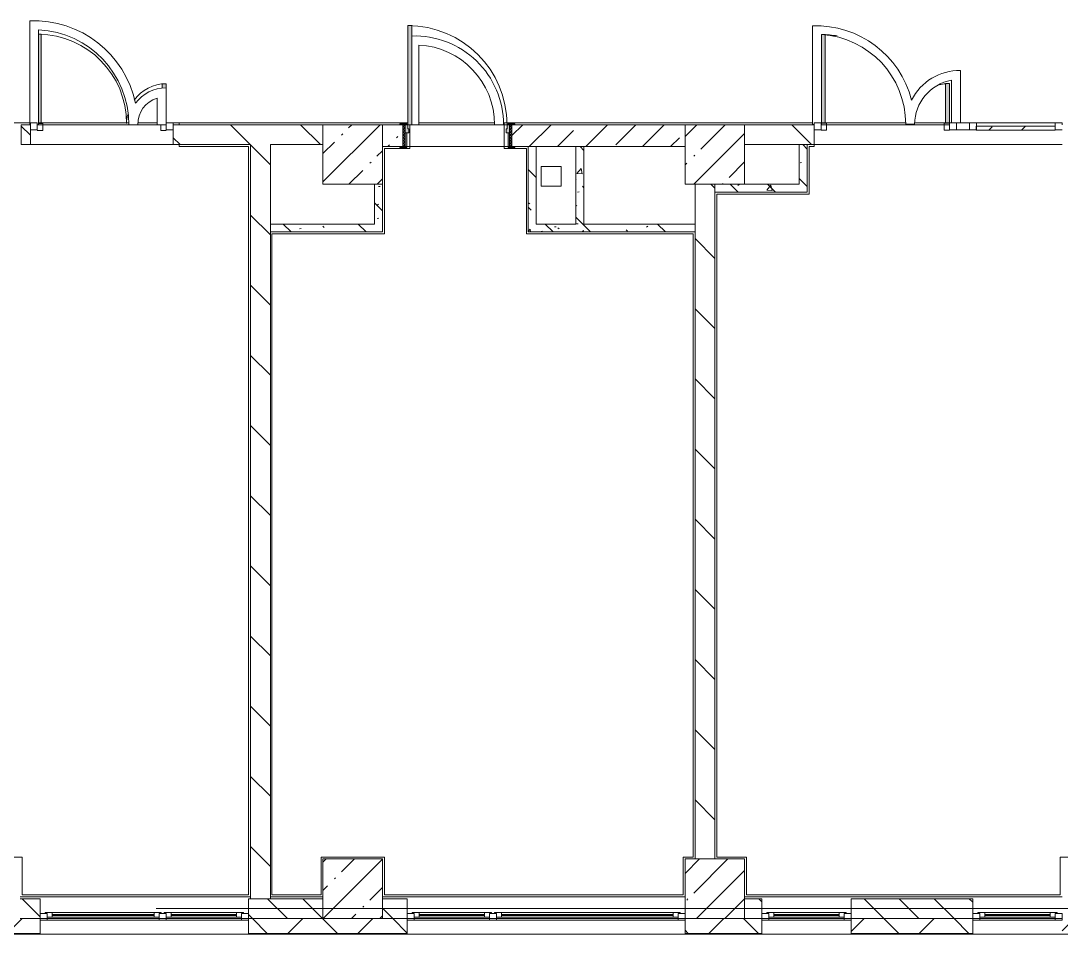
# Model space of a CAD drawing. Header units: millimetres. Extents: x -8624 to 200664, y -8553 to 29000.
# Drawn here: x 22515 to 33000, y -258 to 8948 of the extents above; entities that cross this region are included whole.
import ezdxf

# ---------------------------------------------------------------- set-up
doc = ezdxf.new("R2010")
doc.units = ezdxf.units.MM
doc.linetypes.add('Осевая', pattern=[15875, 3175, -2381.25, 7937.5, -2381.25])
for name, color, linetype, lineweight, true_color in [('A-DETL-GENF-2', 7, 'Continuous', 5, 0xaaaaaa), ('A-DOOR-2', 7, 'Continuous', 5, 0xe2e2e2), ('A-DOOR-3', 7, 'Continuous', 5, 0xaaaaaa), ('A-DOOR-FRAM-1', 7, 'Continuous', 5, 0xe2e2e2), ('A-DOOR-FRAM-3', 7, 'Continuous', 5, 0xaaaaaa), ('A-FLOR-2', 7, 'Continuous', 5, 0xaaaaaa), ('I-WALL-3', 7, 'Continuous', 5, 0x787878)]:
    doc.layers.add(name, color=color, linetype=linetype, lineweight=lineweight, true_color=true_color)
for name, color, linetype, lineweight in [('A-GLAZ', 7, 'Continuous', 5), ('A-GLAZ-CURT', 7, 'Continuous', 5), ('A-GLAZ-CWMG', 7, 'Continuous', 5), ('A-WALL', 7, 'Continuous', 5), ('A-WALL-1', 7, 'Continuous', 9), ('I-WALL', 7, 'Continuous', 5), ('S-COLS', 7, 'Continuous', 5), ('Оси', 7, 'Continuous', 9), ('Оси-2', 7, 'Осевая', 9)]:
    doc.layers.add(name, color=color, linetype=linetype, lineweight=lineweight)
pattern_1 = [(135, (0, 0), (-353.5534, -353.5534), [])]
pattern_2 = [(135, (0, 0), (-377.171, -377.171), [533.4, -88.9, 17.78, -88.9]), (135, (0, 376.94), (-377.171, -377.171), []), (50, (0, 0), (637.6445, -55.787), [66.675, -733.425]), (355, (0, 0), (-123.35, 668.699), [53.34, -586.74]), (100.451, (53.14, -4.65), (514.299, 612.908), [56.665, -623.315]), (46.184, (0, 177.8), (948.776, -147.15), [100.012, -1100.137]), (96.636, (79.1, 165.5), (830.91, 865.997), [84.998, -934.973]), (351.184, (0, 177.8), (830.918, 865.988), [80.01, -880.11]), (21, (88.9, 133.35), (530.651, -357.928), [66.675, -733.425]), (326, (88.9, 133.35), (216.308, 644.658), [53.34, -586.74]), (71.451, (133.1, 103.5), (746.96, 286.724), [56.665, -623.315]), (37.5, (0, 0), (10.8105, 295.9426), [16.764, -562.864, 16.764, -578.866, -588.962]), (37.5, (0, 0), (10.8105, 295.9426), [-1175.258, 16.764, -572.198]), (7.5, (0, 0), (233.869, 350.6318), [16.764, -322.834, 16.764, -549.529, -224.472]), (7.5, (0, 0), (233.869, 350.6318), [-905.891, 16.764, -207.708]), (327.5, (-198.25, 0), (474.5678, -20.0513), [16.764, -205.486, 16.764, -676.656, -920.115]), (327.5, (-198.25, 0), (474.5678, -20.0513), [-915.67, 16.764, -903.351]), (317.5, (-287.15, 0), (518.452, 88.9934), [16.764, -272.161, 16.764, -443.738, -653.415]), (317.5, (-287.15, 0), (518.452, 88.9934), [-749.427, 16.764, -636.651])]

# ---------------------------------------------------------------- blocks, each defined once
blk = doc.blocks.new('BSC_Колонна _Прямоугольная - 600х600-23286269-3_1_3_птичка копия 1')
at = {"layer": 'S-COLS'}
h = blk.add_hatch(dxfattribs=at)
h.set_pattern_fill('FP_1', color=256, style=0, pattern_type=2)
h.set_pattern_definition([(45, (-29509.74, -7600), (-285.123, 285.123), []), (45, (-29224.6, -7600), (-285.123, 285.123), [504.031, -100.806, 16.764, -84.042])])
h.paths.add_polyline_path([(-300, -300), (300, -300), (300, 300), (-300, 300)])
for p, q in [((300, 300), (-300, 300)), ((-300, 300), (-300, -300)), ((300, -300), (300, 300)), ((-300, -300), (300, -300))]:
    blk.add_line(p, q, dxfattribs=at)
blk = doc.blocks.new('BSC_Колонна _Прямоугольная - 600х600-V5-3_1_3_птичка копия 1')
at = {"layer": 'S-COLS'}
h = blk.add_hatch(dxfattribs=at)
h.set_pattern_fill('FP_7', color=256, style=0, pattern_type=2)
h.set_pattern_definition([(45, (-25860, -200), (-285.123, 285.123), []), (45, (-25574.88, -200), (-285.123, 285.123), [504.031, -100.806, 16.764, -84.042])])
h.paths.add_polyline_path([(-300, -300), (300, -300), (300, 300), (-300, 300), (-300, 226)])
for p, q in [((300, 300), (-300, 300)), ((-300, 300), (-300, -300)), ((300, -300), (300, 300)), ((-300, -300), (300, -300))]:
    blk.add_line(p, q, dxfattribs=at)
blk = doc.blocks.new('BSC_Колонна _Прямоугольная - 600х600-V6-3_1_3_птичка копия 1')
at = {"layer": 'S-COLS'}
h = blk.add_hatch(dxfattribs=at)
h.set_pattern_fill('FP_8', color=256, style=0, pattern_type=2)
h.set_pattern_definition([(45, (-29509.74, -200), (-285.123, 285.123), []), (45, (-29224.6, -200), (-285.123, 285.123), [504.031, -100.806, 16.764, -84.042])])
h.paths.add_polyline_path([(-300, -300), (300, -300), (300, 300), (-300, 300), (-300, 226)])
for p, q in [((300, 300), (-300, 300)), ((-300, 300), (-300, -300)), ((300, -300), (300, 300)), ((-300, -300), (300, -300))]:
    blk.add_line(p, q, dxfattribs=at)
blk = doc.blocks.new('BSC_Колонна _Прямоугольная - 600х600-V17-3_1_3_птичка копия 1')
at = {"layer": 'S-COLS'}
h = blk.add_hatch(dxfattribs=at)
h.set_pattern_fill('FP_20', color=256, style=0, pattern_type=2)
h.set_pattern_definition([(45, (-25860, -7600), (-285.123, 285.123), []), (45, (-25574.88, -7600), (-285.123, 285.123), [504.031, -100.806, 16.764, -84.042])])
h.paths.add_polyline_path([(-300, -300), (300, -300), (300, 300), (-300, 300)])
for p, q in [((300, 300), (-300, 300)), ((-300, 300), (-300, -300)), ((300, -300), (300, 300)), ((-300, -300), (300, -300))]:
    blk.add_line(p, q, dxfattribs=at)
blk = doc.blocks.new('120_Окно_СКБ_2Ст - 120_Окно_СКБ_2Ст 2100х2500 _мал створка СЛЕВА_-V21-3_1_3_птичка копия 1')
at = {"layer": 'A-GLAZ'}
for p, q in [((-1050, -127), (-1050, -57)), ((-1050, -57), (-980, -57)), ((1050, -57), (-1050, -57)), ((-980, -57), (-980, -127)), ((-220, -87), (-980, -87)), ((-980, -87), (-980, -127)), ((-930, -137), (-930, -87)), ((-270, -137), (-270, -87)), ((-220, -127), (-220, -57)), ((-220, -57), (-150, -57)), ((-220, -127), (-220, -87)), ((-150, -57), (-150, -127)), ((980, -87), (-150, -87)), ((-150, -87), (-150, -127)), ((-100, -137), (-100, -87)), ((930, -137), (930, -87)), ((980, -127), (980, -57)), ((980, -57), (1050, -57)), ((980, -127), (980, -87)), ((1050, -57), (1050, -127)), ((-980, -127), (-1050, -127)), ((-1050, -127), (-1000, -127)), ((-980, -127), (-1000, -127)), ((-1000, -127), (-1000, -137)), ((-1000, -137), (-200, -137)), ((-200, -137), (-1000, -137)), ((-930, -107), (-270, -107)), ((-270, -117), (-930, -117)), ((-150, -127), (-220, -127)), ((-200, -127), (-220, -127)), ((-200, -127), (-170, -127)), ((-200, -137), (-200, -127)), ((-150, -127), (-170, -127)), ((-170, -127), (-170, -137)), ((-170, -137), (1000, -137)), ((1000, -137), (-170, -137)), ((-100, -107), (930, -107)), ((930, -117), (-100, -117)), ((1050, -127), (980, -127)), ((1000, -127), (980, -127)), ((1000, -127), (1050, -127)), ((1000, -137), (1000, -127))]:
    blk.add_line(p, q, dxfattribs=at)
blk = doc.blocks.new('120_Окно_СКБ_1Ст - 120_Окно_СКБ_1Ст 900х2500_h_-22445987-3_1_3_птичка копия 1')
at = {"layer": 'A-GLAZ'}
for p, q in [((-450, -127), (-450, -57)), ((-450, -57), (-380, -57)), ((450, -57), (-450, -57)), ((-380, -57), (-380, -127)), ((380, -87), (-380, -87)), ((-380, -87), (-380, -127)), ((-330, -137), (-330, -87)), ((330, -137), (330, -87)), ((380, -127), (380, -57)), ((380, -57), (450, -57)), ((380, -127), (380, -87)), ((450, -57), (450, -127)), ((-380, -127), (-450, -127)), ((-450, -127), (-400, -127)), ((-380, -127), (-400, -127)), ((-400, -127), (-400, -137)), ((-400, -137), (400, -137)), ((400, -137), (-400, -137)), ((-330, -107), (330, -107)), ((330, -117), (-330, -117)), ((450, -127), (380, -127)), ((400, -127), (380, -127)), ((400, -127), (450, -127)), ((400, -137), (400, -127))]:
    blk.add_line(p, q, dxfattribs=at)
blk = doc.blocks.new('120_Окно_СКБ_2Ст - 120_Окно_СКБ_2Ст 2800х2500_створка_-22445922-3_1_3_птичка копия 1')
at = {"layer": 'A-GLAZ'}
for p, q in [((-1400, -127), (-1400, -57)), ((-1400, -57), (-1330, -57)), ((1400, -57), (-1400, -57)), ((-1330, -57), (-1330, -127)), ((500, -87), (-1330, -87)), ((-1330, -87), (-1330, -127)), ((-1280, -137), (-1280, -87)), ((450, -137), (450, -87)), ((500, -127), (500, -57)), ((500, -57), (570, -57)), ((500, -127), (500, -87)), ((570, -57), (570, -127)), ((1330, -87), (570, -87)), ((570, -87), (570, -127)), ((620, -137), (620, -87)), ((1280, -137), (1280, -87)), ((1330, -127), (1330, -57)), ((1330, -57), (1400, -57)), ((1330, -127), (1330, -87)), ((1400, -57), (1400, -127)), ((-1330, -127), (-1400, -127)), ((-1400, -127), (-1350, -127)), ((-1330, -127), (-1350, -127)), ((-1350, -127), (-1350, -137)), ((-1350, -137), (520, -137)), ((520, -137), (-1350, -137)), ((-1280, -107), (450, -107)), ((450, -117), (-1280, -117)), ((570, -127), (500, -127)), ((520, -127), (500, -127)), ((520, -127), (550, -127)), ((520, -137), (520, -127)), ((570, -127), (550, -127)), ((550, -127), (550, -137)), ((550, -137), (1350, -137)), ((1350, -137), (550, -137)), ((620, -107), (1280, -107)), ((1280, -117), (620, -117)), ((1400, -127), (1330, -127)), ((1350, -127), (1330, -127)), ((1350, -127), (1400, -127)), ((1350, -137), (1350, -127))]:
    blk.add_line(p, q, dxfattribs=at)
blk = doc.blocks.new('110_Дверь_СКБ_1Ст_Внутренняя1 - Д-4_п__1100x2100h_административные помещения-32218723-3_1_3_птичка копия 1')
at = {"layer": 'A-DOOR-2'}
h = blk.add_hatch(color=256, dxfattribs=at)
h.paths.add_polyline_path([(502.5, 30), (537.5, 30), (537.5, 110), (512.5, 110), (512.5, 70), (502.5, 70), (502.5, 37.8)])
h.paths.add_polyline_path([(-512.5, 30), (-477.5, 30), (-477.5, 70), (-487.5, 70), (-487.5, 110), (-512.5, 110)])
at = {"layer": 'A-DOOR-3'}
h = blk.add_hatch(dxfattribs=at)
h.set_pattern_fill('FP_47', color=256, style=0, pattern_type=2)
h.set_pattern_definition([(135, (1751.41, 174.685), (-14.14214, -14.14214), []), (225, (1751.41, 174.685), (14.14214, -14.14214), [])])
h.paths.add_polyline_path([(562.5, -110), (562.5, 110), (537.5, 110), (537.5, -110)])
at = {"layer": 'A-DOOR-FRAM-1'}
for points in [[(-447.5, 110), (-447.5, 1110), (-487.5, 1110), (-487.5, 110)], [(-497.5, 110), (-497.5, 118), (-567.5, 118), (-567.5, 110)], [(592.5, 110), (592.5, 118), (522.5, 118), (522.5, 110)], [(-497.5, -110), (-497.5, 30), (-512.5, 30), (-512.5, -110)], [(537.5, -110), (537.5, 30), (522.5, 30), (522.5, -110)], [(-497.5, -118), (-497.5, -110), (-567.5, -110), (-567.5, -118)], [(592.5, -118), (592.5, -110), (522.5, -110), (522.5, -118)]]:
    blk.add_hatch(color=256, dxfattribs=at).paths.add_polyline_path(points)
at = {"layer": 'A-DOOR-FRAM-3'}
h = blk.add_hatch(dxfattribs=at)
h.set_pattern_fill('FP_48', color=256, style=0, pattern_type=2)
h.set_pattern_definition([(45, (-371.384, 174.685), (-14.1421, 14.1421), []), (135, (-371.384, 174.685), (-14.1421, -14.1421), [])])
h.paths.add_polyline_path([(-512.5, -110), (-512.5, 110), (-537.5, 110), (-537.5, -110)])
at = {"layer": 'A-DOOR-3'}
for p, q in [((-487.5, 1110), (-487.5, 110)), ((-447.5, 1110), (-487.5, 1110)), ((-447.5, 110), (-447.5, 1110)), ((-487.5, 110), (-447.5, 110))]:
    blk.add_line(p, q, dxfattribs=at)
blk.add_arc((-487.5, 110), 1000, 360, 90, dxfattribs=at)
at = {"layer": 'A-DOOR-FRAM-3'}
for p, q in [((-497.5, 118), (-567.5, 118)), ((-567.5, 118), (-567.5, 110)), ((-567.5, 110), (-497.5, 110)), ((-512.5, 110), (-537.5, 110)), ((-537.5, 110), (-537.5, -110)), ((-487.5, 110), (-512.5, 110)), ((-512.5, 110), (-512.5, 30)), ((-512.5, -110), (-512.5, 110)), ((-497.5, 110), (-512.5, 110)), ((-512.5, 110), (-512.5, 109)), ((-512.5, 109), (-497.5, 109)), ((-497.5, 110), (-497.5, 118)), ((-497.5, 109), (-497.5, 110)), ((-487.5, 70), (-487.5, 110)), ((512.5, 110), (512.5, 70)), ((537.5, 110), (512.5, 110)), ((592.5, 118), (522.5, 118)), ((522.5, 118), (522.5, 110)), ((537.5, 110), (522.5, 110)), ((522.5, 110), (522.5, 109)), ((522.5, 110), (592.5, 110)), ((522.5, 109), (537.5, 109)), ((537.5, 30), (537.5, 110)), ((562.5, 110), (537.5, 110)), ((537.5, 110), (537.5, -110)), ((537.5, 109), (537.5, 110)), ((562.5, -110), (562.5, 110)), ((592.5, 110), (592.5, 118)), ((-512.5, 30), (-477.5, 30)), ((-497.5, 30), (-512.5, 30)), ((-512.5, 30), (-512.5, -110)), ((-497.5, -110), (-497.5, 30)), ((-477.5, 70), (-487.5, 70)), ((-477.5, 30), (-477.5, 70)), ((512.5, 70), (502.5, 70)), ((502.5, 70), (502.5, 30)), ((502.5, 30), (537.5, 30)), ((537.5, 30), (522.5, 30)), ((522.5, 30), (522.5, -110)), ((537.5, -110), (537.5, 30)), ((-497.5, -110), (-567.5, -110)), ((-567.5, -110), (-567.5, -118)), ((-567.5, -118), (-497.5, -118)), ((-537.5, -110), (-512.5, -110)), ((-512.5, -110), (-497.5, -110)), ((-497.5, -118), (-497.5, -110)), ((522.5, -110), (537.5, -110)), ((592.5, -110), (522.5, -110)), ((522.5, -110), (522.5, -118)), ((522.5, -118), (592.5, -118)), ((537.5, -110), (562.5, -110)), ((592.5, -118), (592.5, -110))]:
    blk.add_line(p, q, dxfattribs=at)
blk = doc.blocks.new('Прямоугольный импост - 50 x 70 мм-31700031-3_1_3_птичка копия 1')
at = {"layer": 'A-GLAZ-CWMG'}
for p, q in [((-70, 35), (0, 35)), ((-70, -35), (-70, 35)), ((0, -35), (-70, -35)), ((0, -15), (0, -35))]:
    blk.add_line(p, q, dxfattribs=at)
blk = doc.blocks.new('Дверь_Витражная_остекление_ - ДВН_ДАО_Главный вход_1200 в свету-31742133-3_1_3_птичка копия 1')
at = {"layer": 'A-DOOR-2'}
for points in [[(-607, 30), (-607, 920), (-643, 925), (-643, 30), (-621, 30)], [(647, 30), (647, 430), (607, 430), (607, 30)]]:
    blk.add_hatch(color=256, dxfattribs=at).paths.add_polyline_path(points)
at = {"layer": 'A-DETL-GENF-2'}
for p, q in [((-607, 30), (-607, 920)), ((647, 430), (607, 430)), ((607, 430), (607, 30)), ((647, 35), (647, 430)), ((-643, 30), (-607, 30)), ((-592, 30), (-643, 30)), ((-592, -40), (-592, 30)), ((592, -40), (592, 30)), ((592, 30), (647, 30)), ((607, 30), (647, 30)), ((-647, -40), (-592, -40)), ((647, -40), (592, -40))]:
    blk.add_line(p, q, dxfattribs=at)
at = {"layer": 'A-DOOR-3'}
blk.add_line((647, 430), (647, 35), dxfattribs=at)
for centre, radius, start, end in [((-647, 30), 895, 79.5087, 89.7197), ((647, 30), 400, 90, 110.0384)]:
    blk.add_arc(centre, radius, start, end, dxfattribs=at)
blk = doc.blocks.new('Системная панель - Стемалит - 40мм-32257327-3_1_3_птичка копия 1')
at = {"layer": 'A-GLAZ-CURT'}
for p, q in [((65, 35), (-65, 35)), ((-65, 35), (-65, -35)), ((65, -35), (65, 35)), ((-65, -35), (65, -35))]:
    blk.add_line(p, q, dxfattribs=at)
blk = doc.blocks.new('Прямоугольный импост - 50 x 70 мм-31687886-3_1_3_птичка копия 1')
at = {"layer": 'A-GLAZ-CWMG'}
for p, q in [((-35, 35), (35, 35)), ((-35, -35), (-35, 35)), ((35, 35), (35, -35)), ((35, -35), (-35, -35))]:
    blk.add_line(p, q, dxfattribs=at)
blk = doc.blocks.new('Прямоугольный импост - 50 x 70 мм-31701779-3_1_3_птичка копия 1')
at = {"layer": 'A-GLAZ-CWMG'}
for p, q in [((0, 35), (-70, 35)), ((-70, 35), (-70, -35)), ((0, -35), (0, 35)), ((-70, -35), (0, -35))]:
    blk.add_line(p, q, dxfattribs=at)
blk = doc.blocks.new('Системная панель - Стекло - 40мм-32257331-3_1_3_птичка копия 1')
at = {"layer": 'A-GLAZ-CURT'}
h = blk.add_hatch(dxfattribs=at)
h.set_pattern_fill('FP_113', color=256, style=0, pattern_type=2)
h.set_pattern_definition([(45, (-33042.5, -7385), (-1414.21, 1414.21), [1000, -3000]), (45, (-34042.5, -7885), (-1414.21, 1414.21), [3000, -1000]), (45, (-32042.5, -8385), (-1414.21, 1414.21), [1000, -3000])])
h.paths.add_polyline_path([(398, -40), (398, 0), (-398, 0), (-398, -40), (-126, -40)])
for p, q in [((398, 0), (-398, 0)), ((-398, 0), (-398, -40)), ((398, -40), (398, 0)), ((-398, -40), (398, -40))]:
    blk.add_line(p, q, dxfattribs=at)
blk = doc.blocks.new('Прямоугольный импост - 50 x 70 мм-31702100-3_1_3_птичка копия 1')
at = {"layer": 'A-GLAZ-CWMG'}
for p, q in [((-35, 35), (35, 35)), ((-35, -35), (-35, 35)), ((35, 35), (35, -35)), ((35, -35), (-35, -35))]:
    blk.add_line(p, q, dxfattribs=at)
blk = doc.blocks.new('Прямоугольный импост - 50 x 70 мм-31720914-3_1_3_птичка копия 1')
at = {"layer": 'A-GLAZ-CWMG'}
blk.add_line((32940, 7920), (32145, 7920), dxfattribs=at)
blk = doc.blocks.new('Прямоугольный импост - 50 x 70 мм-31927764-3_1_3_птичка копия 1')
at = {"layer": 'A-GLAZ-CWMG'}
for p, q in [((-70, 35), (0, 35)), ((-70, -35), (-70, 35)), ((0, 35), (0, -35)), ((0, -35), (-70, -35))]:
    blk.add_line(p, q, dxfattribs=at)
blk = doc.blocks.new('Дверь_Витражная_остекление_ - ДВН_ДАО_Главный вход_1200 в свету Д-22 _п_-V162-3_1_3_птичка копия 1')
at = {"layer": 'A-DOOR-2'}
for points in [[(-636, 30), (-610, 30), (-610, 930), (-636, 930), (-636, 513)], [(648, 30), (650, 35), (648, 430), (610, 430), (610, 386), (648, 388), (648, 35)]]:
    blk.add_hatch(color=256, dxfattribs=at).paths.add_polyline_path(points)
at = {"layer": 'A-DETL-GENF-2'}
for p, q in [((-610, 930), (-636, 930)), ((-610, 30), (-610, 930)), ((650, 430), (610, 430)), ((610, 430), (610, 386)), ((650, 35), (650, 430)), ((-636, 30), (-610, 30)), ((-595, 30), (-636, 30)), ((-595, -40), (-595, 30)), ((595, -40), (595, 16)), ((-650, -40), (-595, -40)), ((650, -40), (595, -40))]:
    blk.add_line(p, q, dxfattribs=at)
at = {"layer": 'A-DOOR-3'}
blk.add_line((650, 430), (650, 35), dxfattribs=at)
for centre, radius, start, end in [((-650, 30), 900, 360, 89.1007), ((650, 30), 400, 90, 144.0144), ((650, 30), 400, 167.5043, 180)]:
    blk.add_arc(centre, radius, start, end, dxfattribs=at)

msp = doc.modelspace()

# ---------------------------------------------------------------- hatches: boundary and pattern name
at = {"layer": 'A-WALL'}
h = msp.add_hatch(dxfattribs=at)
h.set_pattern_fill('FP_25', color=256, style=0, pattern_type=2)
h.set_pattern_definition([(135, (0, 0), (-176.7767, -176.7767), [])])
h.paths.add_polyline_path([(65160, -100), (65410, -100), (65410, 100), (65160, 100)])
h.paths.add_polyline_path([(54760, -100), (55510, -100), (55510, 100), (54760, 100)])
h.paths.add_polyline_path([(64192.8, -100), (64260, -100), (64260, 100), (63710, 100), (63710, -100)])
h.paths.add_polyline_path([(56910, -100), (57810, -100), (57810, 100), (56910, 100), (56910, -52.2)])
h.paths.add_polyline_path([(61410, -100), (61610, -100), (61610, 100), (61410, 100), (61410, 42.9)])
h.paths.add_polyline_path([(44310, -100), (44310, 100), (43410, 100), (43410, -100)])
h.paths.add_polyline_path([(48160, -100), (48160, 100), (47910, 100), (47910, -100)])
h.paths.add_polyline_path([(51010, -100), (51010, 100), (50260, 100), (50260, -100)])
h.paths.add_polyline_path([(42660, -100), (42910, -100), (42910, 100), (42660, 100)])
h.paths.add_polyline_path([(52410, -100), (52660, -100), (52660, 100), (52410, 100), (52410, 33.3)])
h.paths.add_polyline_path([(41760, -100), (41760, 100), (41140, 100), (41140, -100), (41243.1, -100)])
h.paths.add_polyline_path([(29982.8, -100), (29982.8, 100), (29809.7, 100), (29809.7, -100)])
h.paths.add_polyline_path([(38540, -100), (38540, 100), (38490, 100), (38490, -100)])
h.paths.add_polyline_path([(30882.8, -100), (32110, -100), (32110, 100), (30882.8, 100)])
h.paths.add_polyline_path([(37990, -100), (37990, 100), (37423, 100), (37423, -100), (37712.4, -100)])
h.paths.add_polyline_path([(33610, -100), (33870, -100), (33870, 100), (33610, 100), (33610, 39.5)])
h.paths.add_polyline_path([(36388.3, -100), (36523, -100), (36523, 100), (35970, 100), (35970, -100)])
h.paths.add_polyline_path([(26409.7, -100), (26409.7, 100), (26160, 100), (26160, -100)])
h.paths.add_polyline_path([(25560, -100), (25560, 100), (24810, 100), (24810, -100), (25354.8, -100)])
h.paths.add_polyline_path([(22710, -100), (22710, 100), (22510, 100), (22510, -100)])
h.paths.add_polyline_path([(21910, -100), (21910, 100), (21610, 100), (21610, -100), (21824.1, -100)])
h.paths.add_polyline_path([(15610, -100), (15610, 100), (14860, 100), (14860, -100)])
h.paths.add_polyline_path([(16510, -100), (17260, -100), (17260, 100), (16510, 100)])
h.paths.add_polyline_path([(19360, -100), (20710, -100), (20710, 100), (19360, 100)])
h.paths.add_polyline_path([(12160, -100), (12160, 100), (12010, 100), (12010, -100), (12114.6, -100)])
h.paths.add_polyline_path([(11110, -100), (11110, 100), (10359.7, 100), (10359.7, -100)])
h.paths.add_polyline_path([(6830, -100), (7660, -100), (7660, 100), (6830, 100)])
h = msp.add_hatch(dxfattribs=at)
h.set_pattern_fill('FP_27', color=256, style=0, pattern_type=2)
h.set_pattern_definition([(45, (0, 0), (-353.5534, 353.5534), []), (135, (0, 0), (-353.5534, -353.5534), [])])
h.paths.add_polyline_path([(56410, -250), (56627.1, -250), (56627.1, -100), (56410, -100), (56410, -143.1)])
h.paths.add_polyline_path([(55510, -250), (55510, -100), (54760, -100), (54760, -250), (55366, -250)])
h.paths.add_polyline_path([(43410, -250), (44310, -250), (44310, -100), (42660, -100), (42660, -250), (43008.4, -250)])
h.paths.add_polyline_path([(47410, -250), (48160, -250), (48160, -100), (47410, -100)])
h.paths.add_polyline_path([(41243.1, -250), (41760, -250), (41760, -100), (41140, -100), (41140, -250)])
h.paths.add_polyline_path([(50260, -250), (51010, -250), (51010, -100), (50260, -100)])
h.paths.add_polyline_path([(52660, -250), (52660, -100), (51910, -100), (51910, -250)])
h.paths.add_polyline_path([(37712.4, -250), (39040, -250), (39040, -100), (37423, -100), (37423, -250)])
h.paths.add_polyline_path([(36523, -250), (36523, -100), (35970, -100), (35970, -250)])
h.paths.add_polyline_path([(31533.6, -250), (32110, -250), (32110, -100), (30882.8, -100), (30882.8, -250)])
h.paths.add_polyline_path([(33870, -250), (33870, -100), (33010, -100), (33010, -250), (33299, -250)])
h.paths.add_polyline_path([(29768.2, -250), (29982.8, -250), (29982.8, -100), (29209.7, -100), (29209.7, -250)])
h.paths.add_polyline_path([(26160, -250), (26409.7, -250), (26409.7, -100), (24810, -100), (24810, -250), (25560, -250)])
h.paths.add_polyline_path([(22510, -250), (22710, -250), (22710, -100), (21610, -100), (21610, -250), (21910, -250)])
h.paths.add_polyline_path([(20710, -250), (20710, -100), (19360, -100), (19360, -250), (20058.7, -250)])
h.paths.add_polyline_path([(14860, -250), (15610, -250), (15610, -100), (14860, -100)])
h.paths.add_polyline_path([(16510, -250), (17260, -250), (17260, -100), (16510, -100)])
h.paths.add_polyline_path([(6830, -250), (8259.7, -250), (8259.7, -100), (6830, -100)])
h.paths.add_polyline_path([(11110, -250), (11110, -100), (10359.7, -100), (10359.7, -250)])
h.paths.add_polyline_path([(12010, -250), (12760, -250), (12760, -100), (12010, -100)])
h.paths.add_polyline_path([(2405.1, -250), (3730, -250), (3729.1, -100), (-260, -100), (-260, -250), (639.8, -250)])
at = {"layer": 'I-WALL'}
h = msp.add_hatch(dxfattribs=at)
h.set_pattern_fill('FP_26', color=256, style=0, pattern_type=2)
h.set_pattern_definition(pattern_1)
h.paths.add_polyline_path([(24472.1, 7700), (25560, 7700), (25560, 7900), (24051, 7900), (24051, 7700)])
h.paths.add_polyline_path([(22611, 7700), (22611, 7900), (22520, 7900), (22520, 7700)])
h = msp.add_hatch(dxfattribs=at)
h.set_pattern_fill('FP_23', color=256, style=0, pattern_type=2)
h.set_pattern_definition([(45, (0, 0), (-285.123, 285.123), []), (45, (285.12, 0), (-285.123, 285.123), [504.031, -100.806, 16.764, -84.042])])
h.paths.add_polyline_path([(28189.7, 7680), (29209.7, 7680), (29209.7, 7900), (27465, 7900), (27465, 7680), (28109.7, 7680)])
h.paths.add_polyline_path([(26365, 7680), (26365, 7900), (26160, 7900), (26160, 7680), (26335, 7680)])
h = msp.add_hatch(dxfattribs=at)
h.set_pattern_fill('FP_26', color=256, style=0, pattern_type=2)
h.set_pattern_definition(pattern_1)
h.paths.add_polyline_path([(42130, 7700), (42910, 7700), (42910, 7900), (42130, 7900)])
h.paths.add_polyline_path([(33610, 7700), (37990, 7700), (37990, 7900), (36010, 7900), (36010, 7830), (34810, 7830), (34810, 7900), (33610, 7900), (33610, 7871.4)])
h.paths.add_polyline_path([(39477.7, 7700), (39630, 7700), (39630, 7900), (39040, 7900), (39040, 7700)])
h.paths.add_polyline_path([(38540, 7700), (38540, 7900), (38490, 7900), (38490, 7700)])
h.paths.add_polyline_path([(30359.7, 7700), (30510, 7700), (30510, 7900), (29809.7, 7900), (29809.7, 7700)])
h = msp.add_hatch(dxfattribs=at)
h.set_pattern_fill('FP_26', color=256, style=0, pattern_type=2)
h.set_pattern_definition(pattern_1)
h.paths.add_polyline_path([(25030.7, 100), (25030.7, 7700), (24830.7, 7700), (24830.7, 100)])
h = msp.add_hatch(dxfattribs=at)
h.set_pattern_fill('FP_26', color=256, style=0, pattern_type=2)
h.set_pattern_definition(pattern_1)
h.paths.add_polyline_path([(29507.6, 500), (29510.7, 500), (29510.7, 7300), (29310.7, 7300), (29310.7, 500)])
at = {"layer": 'I-WALL-3'}
h = msp.add_hatch(dxfattribs=at)
h.set_pattern_fill('FP_33', color=256, style=0, pattern_type=2)
h.set_pattern_definition(pattern_2)
h.paths.add_polyline_path([(27709.7, 6820), (27709.7, 7680), (27629.7, 7680), (27629.7, 6820)])
h = msp.add_hatch(dxfattribs=at)
h.set_pattern_fill('FP_33', color=256, style=0, pattern_type=2)
h.set_pattern_definition(pattern_2)
h.paths.add_polyline_path([(28189.7, 6900), (28189.7, 7680), (28109.7, 7680), (28109.7, 6900)])
h = msp.add_hatch(dxfattribs=at)
h.set_pattern_fill('FP_33', color=256, style=0, pattern_type=2)
h.set_pattern_definition(pattern_2)
h.paths.add_polyline_path([(30439.7, 7300), (30439.7, 7700), (30359.7, 7700), (30359.7, 7300)])
h = msp.add_hatch(dxfattribs=at)
h.set_pattern_fill('FP_33', color=256, style=0, pattern_type=2)
h.set_pattern_definition(pattern_2)
h.paths.add_polyline_path([(26160, 6820), (26160, 7300), (26080, 7300), (26080, 6820)])
h = msp.add_hatch(dxfattribs=at)
h.set_pattern_fill('FP_33', color=256, style=0, pattern_type=2)
h.set_pattern_definition(pattern_2)
h.paths.add_polyline_path([(29510.7, 7220), (30439.7, 7220), (30439.7, 7300), (29510.7, 7300), (29510.7, 7258.5)])
h = msp.add_hatch(dxfattribs=at)
h.set_pattern_fill('FP_33', color=256, style=0, pattern_type=2)
h.set_pattern_definition(pattern_2)
h.paths.add_polyline_path([(26080, 6820), (26080, 6900), (25030.7, 6900), (25030.7, 6820), (25354.8, 6820)])
h = msp.add_hatch(dxfattribs=at)
h.set_pattern_fill('FP_33', color=256, style=0, pattern_type=2)
h.set_pattern_definition(pattern_2)
h.paths.add_polyline_path([(29310.7, 6820), (29310.7, 6900), (27709.7, 6900), (27709.7, 6820), (28885.5, 6820)])

# ---------------------------------------------------------------- linework, layer by layer
at = {"layer": 'A-FLOR-2'}
for p, q in [((22604.9, 8947.1), (22604.9, 7900)), ((22694.9, 7900), (22694.9, 8856.8)), ((30494.4, 8897.4), (30494.4, 7903)), ((30584.4, 7903), (30584.4, 8809.8)), ((26525, 7900), (26525, 8704)), ((31984.5, 7920), (31984.5, 8446.9)), ((31894.5, 8349.4), (31894.5, 7920)), ((23979, 7900), (23979, 8271.9)), ((23889, 8169.4), (23889, 7900)), ((22604.9, 7920), (15169.3, 7920)), ((22681, 7900), (22694.9, 7900)), ((22694.9, 7920), (23602, 7920)), ((23603, 7900), (23693, 7900)), ((23694.9, 7920), (23889, 7920)), ((23889, 7900), (23979, 7900)), ((26415, 7920), (23979, 7920)), ((24110, 7900), (24110, 7920)), ((26435, 7900), (26435, 7660)), ((26455, 7900), (26525, 7900)), ((26525, 7920), (27288.8, 7920)), ((27290, 7900), (27380, 7900)), ((30494.4, 7920), (27378.8, 7920)), ((27385, 7660), (27385, 7920)), ((30494.4, 7903), (30510, 7903)), ((30584.4, 7920), (31432.2, 7920)), ((31433, 7906.5), (31523, 7906.5)), ((31524.2, 7920), (31875, 7920)), ((24110, 7680), (24110, 7700)), ((24810.7, 7680), (24110, 7680)), ((24810.7, 140), (24810.7, 7680)), ((26435, 7660), (26181, 7660)), ((26181, 7660), (26181, 6800)), ((27609.7, 7660), (27385, 7660)), ((27609.7, 6800), (27609.7, 7660)), ((30510, 7680), (30459.7, 7680)), ((30459.7, 7680), (30459.7, 7200)), ((30510, 7700), (30510, 7680)), ((27760, 7480), (27960, 7480)), ((27760, 7280), (27760, 7480)), ((27960, 7480), (27960, 7280)), ((27960, 7280), (27760, 7280)), ((30459.7, 7200), (29530.7, 7200)), ((29530.7, 7200), (29530.7, 520)), ((26181, 6800), (25046, 6800)), ((25046, 6800), (25046, 140)), ((29290.7, 6800), (27609.7, 6800)), ((29290.7, 520), (29290.7, 6800)), ((21890, 520), (22530, 520)), ((22530, 520), (22530, 140)), ((25541, 140), (25541, 520)), ((25541, 520), (26180, 520)), ((26180, 520), (26180, 140)), ((29189.7, 140), (29189.7, 520)), ((29189.7, 520), (29290.7, 520)), ((29530.7, 520), (29829.7, 520)), ((29829.7, 520), (29829.7, 140)), ((32990, 140), (32990, 520)), ((32990, 520), (33630, 520)), ((22530, 140), (24810.7, 140)), ((25046, 140), (25541, 140)), ((26180, 140), (29189.7, 140)), ((29829.7, 140), (32990, 140))]:
    msp.add_line(p, q, dxfattribs=at)
for centre, radius, start, end in [((22648, 7903), 1045, 11.78406, 92.36409), ((22648, 7903), 955, 359.82001, 87.18541), ((30528, 7903), 995, 14.33829, 91.93805), ((30528, 7906.5), 905, 360, 86.42904), ((26485, 7900), 895, 0, 91.92148), ((26485, 7900), 805, 360, 87.15183), ((31977, 7903), 544, 89.21005, 153.06648), ((31977, 7903), 454, 100.46985, 179.55829), ((23972, 7903), 369, 88.91556, 144.66492), ((23972, 7903), 279, 107.31049, 180.6161)]:
    msp.add_arc(centre, radius, start, end, dxfattribs=at)
at = {"layer": 'A-WALL'}
for p, q in [((22710, 100), (22510, 100)), ((22710, -258), (22710, 100)), ((24830.7, 100), (24810, 100)), ((24810, 100), (24810, -258)), ((25560, 100), (25030.7, 100)), ((26409.7, 100), (26160, 100)), ((26409.7, -258), (26409.7, 100)), ((29982.8, 100), (29809.7, 100)), ((29982.8, -258), (29982.8, 100)), ((32110, 100), (30882.8, 100)), ((30882.8, 100), (30882.8, -258)), ((32110, -258), (32110, 100)), ((22710, -100), (24810, -100)), ((26409.7, -100), (29209.7, -100)), ((29209.7, -100), (29209.7, -258)), ((29982.8, -100), (30882.8, -100)), ((32110, -100), (33010, -100)), ((21610, -258), (36523, -258))]:
    msp.add_line(p, q, dxfattribs=at)
at = {"layer": 'A-WALL-1'}
for p, q in [((27709.7, 7680), (27629.7, 7680)), ((28189.7, 7680), (28109.7, 7680)), ((30439.7, 7700), (30359.7, 7700)), ((29510.7, 7300), (29510.7, 7220)), ((25030.7, 6900), (25030.7, 6820)), ((29310.7, 6820), (29310.7, 6900)), ((24830.7, 100), (25030.7, 100)), ((22510, -100), (22710, -100)), ((24810, -100), (25560, -100)), ((26160, -100), (26409.7, -100)), ((29809.7, -100), (29982.8, -100)), ((30882.8, -100), (32110, -100)), ((21610, -250), (22710, -250)), ((21610, -253), (22710, -253)), ((24810, -250), (26409.7, -250)), ((24810, -253), (26409.7, -253)), ((29209.7, -250), (29982.8, -250)), ((29209.7, -253), (29982.8, -253)), ((30882.8, -250), (32110, -250)), ((30882.8, -253), (32110, -253))]:
    msp.add_line(p, q, dxfattribs=at)
at = {"layer": 'I-WALL'}
for p, q in [((22611, 7900), (22520, 7900)), ((22520, 7900), (22520, 7700)), ((22611, 7700), (22611, 7900)), ((22694.9, 7900), (23603, 7900)), ((23693, 7900), (23889, 7900)), ((25560, 7900), (24051, 7900)), ((24051, 7900), (24051, 7700)), ((26335, 7900), (26160, 7900)), ((26525, 7900), (27290, 7900)), ((27380, 7900), (27415, 7900)), ((29209.7, 7900), (27495, 7900)), ((30510, 7900), (29809.7, 7900)), ((30510, 7700), (30510, 7900)), ((30580, 7900), (31875, 7900)), ((24830.7, 7700), (22520, 7700)), ((24830.7, 7700), (24830.7, 100)), ((25030.7, 6900), (25030.7, 7700)), ((25030.7, 7700), (25560, 7700)), ((26160, 7680), (26335, 7680)), ((27425, 7680), (26405, 7680)), ((27495, 7680), (27629.7, 7680)), ((27629.7, 7680), (27629.7, 6820)), ((27709.7, 7680), (28109.7, 7680)), ((27709.7, 6900), (27709.7, 7680)), ((28109.7, 7680), (28109.7, 6900)), ((28189.7, 7680), (29209.7, 7680)), ((28189.7, 6900), (28189.7, 7680)), ((29809.7, 7700), (30359.7, 7700)), ((30359.7, 7700), (30359.7, 7300)), ((30439.7, 7220), (30439.7, 7700)), ((33010, 7700), (30439.7, 7700)), ((26080, 7300), (26080, 6900)), ((26160, 6820), (26160, 7300)), ((29310.7, 7300), (29310.7, 6900)), ((30359.7, 7300), (29809.7, 7300)), ((29510.7, 500), (29510.7, 7220)), ((29510.7, 7220), (30439.7, 7220)), ((26080, 6900), (25030.7, 6900)), ((25030.7, 100), (25030.7, 6820)), ((25030.7, 6820), (26160, 6820)), ((27629.7, 6820), (29310.7, 6820)), ((28109.7, 6900), (27709.7, 6900)), ((29310.7, 6900), (28189.7, 6900)), ((29310.7, 6820), (29310.7, 500)), ((22510, 120), (24831.3, 120)), ((25030.7, 120), (25560, 120)), ((26160, 120), (29209.7, 120)), ((29809.7, 120), (33010, 120))]:
    msp.add_line(p, q, dxfattribs=at)
at = {"layer": 'Оси'}
msp.add_line((26260, 0), (38760, 0), dxfattribs=at)
at = {"layer": 'Оси-2'}
msp.add_line((8004.5, 0), (26260, 0), dxfattribs=at)

# ---------------------------------------------------------------- block references
at = {"layer": 'A-DOOR-3'}
for name, p in [('Дверь_Витражная_остекление_ - ДВН_ДАО_Главный вход_1200 в свету Д-22 _п_-V162-3_1_3_птичка копия 1', (23331, 7884)), ('110_Дверь_СКБ_1Ст_Внутренняя1 - Д-4_п__1100x2100h_административные помещения-32218723-3_1_3_птичка копия 1', (26902.5, 7790)), ('Дверь_Витражная_остекление_ - ДВН_ДАО_Главный вход_1200 в свету-31742133-3_1_3_птичка копия 1', (31227.5, 7885))]:
    msp.add_blockref(name, p, dxfattribs=at)
at = {"layer": 'A-GLAZ', "rotation": 180}
for name, p in [('120_Окно_СКБ_2Ст - 120_Окно_СКБ_2Ст 2100х2500 _мал створка СЛЕВА_-V21-3_1_3_птичка копия 1', (23760, -175)), ('120_Окно_СКБ_2Ст - 120_Окно_СКБ_2Ст 2800х2500_створка_-22445922-3_1_3_птичка копия 1', (27809.7, -175)), ('120_Окно_СКБ_1Ст - 120_Окно_СКБ_1Ст 900х2500_h_-22445987-3_1_3_птичка копия 1', (30432.8, -175)), ('120_Окно_СКБ_1Ст - 120_Окно_СКБ_1Ст 900х2500_h_-22445987-3_1_3_птичка копия 1', (32560, -175))]:
    msp.add_blockref(name, p, dxfattribs=at)
at = {"layer": 'A-GLAZ-CURT'}
for name, p in [('Системная панель - Стемалит - 40мм-32257327-3_1_3_птичка копия 1', (32010, 7885)), ('Системная панель - Стекло - 40мм-32257331-3_1_3_птичка копия 1', (32542.5, 7885))]:
    msp.add_blockref(name, p, dxfattribs=at)
at = {"layer": 'A-GLAZ-CWMG', "rotation": 180}
for p in [(22611, 7884), (30510, 7885)]:
    msp.add_blockref('Прямоугольный импост - 50 x 70 мм-31701779-3_1_3_птичка копия 1', p, dxfattribs=at)
at = {"layer": 'A-GLAZ-CWMG', "extrusion": (0, 0, -1), "rotation": 180}
for name, p in [('Прямоугольный импост - 50 x 70 мм-31927764-3_1_3_птичка копия 1', (-24051, 7884)), ('Прямоугольный импост - 50 x 70 мм-31687886-3_1_3_птичка копия 1', (-31910, 7885)), ('Прямоугольный импост - 50 x 70 мм-31702100-3_1_3_птичка копия 1', (-32110, 7885)), ('Прямоугольный импост - 50 x 70 мм-31700031-3_1_3_птичка копия 1', (-33010, 7885))]:
    msp.add_blockref(name, p, dxfattribs=at)
at = {"layer": 'A-GLAZ-CWMG'}
msp.add_blockref('Прямоугольный импост - 50 x 70 мм-31720914-3_1_3_птичка копия 1', (0, 0), dxfattribs=at)
at = {"layer": 'S-COLS'}
for name, p in [('BSC_Колонна _Прямоугольная - 600х600-V17-3_1_3_птичка копия 1', (25860, 7600)), ('BSC_Колонна _Прямоугольная - 600х600-23286269-3_1_3_птичка копия 1', (29509.7, 7600)), ('BSC_Колонна _Прямоугольная - 600х600-V5-3_1_3_птичка копия 1', (25860, 200)), ('BSC_Колонна _Прямоугольная - 600х600-V6-3_1_3_птичка копия 1', (29509.7, 200))]:
    msp.add_blockref(name, p, dxfattribs=at)

doc.saveas('drawing.dxf')
